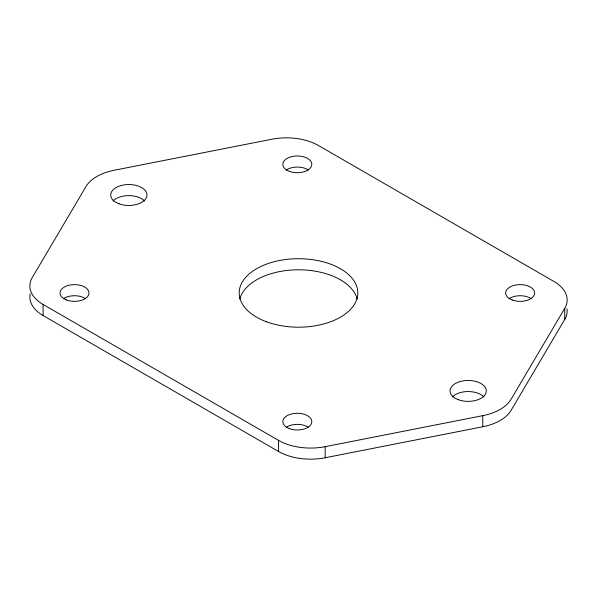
<?xml version="1.0" encoding="UTF-8"?>
<svg xmlns="http://www.w3.org/2000/svg" width="597" height="597" viewBox="0 0 597 597"><rect width="100%" height="100%" fill="white"/><g stroke="black" fill="none" stroke-linecap="round" stroke-linejoin="round"><path stroke-width="0.9" d="M43.103 315.552L43.103 304.463A45.275 26.141 0 0 1 32.268 277.545L85.968 186.562A45.29 26.149 0 0 1 114.228 170.249L271.814 139.243A45.275 26.141 0 0 1 318.432 145.504L553.897 281.448A45.275 26.141 0 0 1 564.732 308.358L564.732 319.455L511.039 410.438A45.29 26.149 0 0 1 482.779 426.751L325.186 457.757A45.275 26.141 0 0 1 278.568 451.496L43.103 315.552A45.275 26.141 0 0 1 30.201 293.806M278.568 451.496L278.568 440.407L43.103 304.463M325.186 457.757L325.186 446.668L482.779 415.661A45.29 26.149 0 0 0 511.039 399.348L564.732 308.358M482.779 426.751L482.779 415.661M325.186 446.668A45.275 26.141 0 0 1 278.568 440.407M286.194 170.078A14.485 8.365 0 0 1 308.291 169.973M63.372 298.724A14.485 8.365 0 0 1 85.692 298.776M509.017 298.724A14.485 8.365 0 0 1 531.337 298.776M286.194 427.37A14.485 8.365 0 0 1 308.291 427.265M452.287 396.998A18.111 10.455 0 0 1 468.182 391.55A18.111 10.455 0 0 1 484.077 396.998M112.923 201.07A18.126 10.462 0 0 1 128.833 195.622A18.126 10.462 0 0 1 144.743 201.07M239.83 299.015A59.312 34.245 0 0 1 298.5 269.799A59.312 34.245 0 0 1 357.17 299.015M566.986 308.783A45.275 26.141 0 0 1 564.732 319.455M289.433 171.361A14.485 8.365 0 0 0 311.783 164.779A14.485 8.365 0 0 0 290.732 156.892A14.485 8.365 0 0 0 289.433 171.361M66.61 300.007A14.485 8.365 0 0 0 88.96 293.425A14.485 8.365 0 0 0 67.909 285.538A14.485 8.365 0 0 0 66.61 300.007M512.256 300.007A14.485 8.365 0 0 0 534.606 293.425A14.485 8.365 0 0 0 513.554 285.538A14.485 8.365 0 0 0 512.256 300.007M289.433 428.653A14.485 8.365 0 0 0 311.783 422.072A14.485 8.365 0 0 0 290.732 414.184A14.485 8.365 0 0 0 289.433 428.653M458.362 399.706A18.111 10.455 0 0 0 486.264 391.431A18.111 10.455 0 0 0 459.906 381.617A18.111 10.455 0 0 0 458.362 399.706M119.012 203.793A18.126 10.462 0 0 0 146.937 195.51A18.126 10.462 0 0 0 120.549 185.689A18.126 10.462 0 0 0 119.012 203.793M266.352 321.731A59.312 34.245 0 0 0 357.737 294.642A59.312 34.245 0 0 0 271.404 262.493A59.312 34.245 0 0 0 266.352 321.731"/></g></svg>
